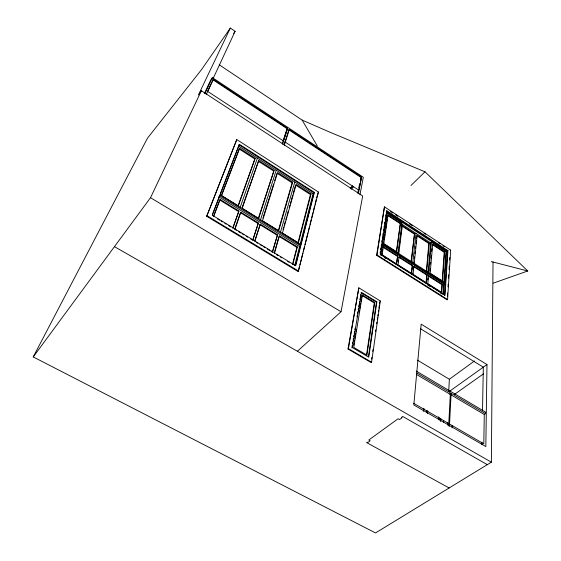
<?xml version="1.0" encoding="UTF-8"?>
<svg xmlns="http://www.w3.org/2000/svg" width="561" height="561" viewBox="0 0 561 561"><rect width="100%" height="100%" fill="white"/><g stroke="black" fill="none" stroke-linecap="round" stroke-linejoin="round"><path stroke-width="0.84" d="M213.082 78.582L235.108 31.318L230.34 28.05L201.623 69.501L147.452 138.23L33.239 356.929L375.519 532.95L491.373 462.173L493.028 262.015M486.983 364.559L485.826 446.556L413.815 404.979L421.178 324.174L486.983 364.559L449.382 391.417M416.248 371.066L485.588 412.139L485.56 413.653L484.276 414.509L483.799 443.828L413.695 403.303M481.913 444.719L481.962 442.103M482.523 410.736L483.316 367.175L420.645 328.851M452.096 427.959L452.229 425.35M448.646 425.939L450.357 393.64L451.107 394.081L449.417 426.388M447.44 425.077L447.58 422.454M448.723 391.073L449.368 379.25L474.48 360.982M443.534 422.377L443.639 420.631M447.376 296.404L447.594 292.94M447.98 286.874L448.141 284.273M448.52 278.214L448.737 274.75M449.066 269.546L449.284 266.082M449.663 260.024L449.824 257.422M447.594 299.518L450.665 250.143L384.453 206.862L376.592 255.325L447.159 299.869L447.594 299.518L376.999 254.946L384.453 206.862M440.301 420.883L440.462 418.289M440.68 421.444L440.841 418.85M438.513 419.411L438.681 416.795M438.898 419.979L439.06 417.363M444.578 295.675L447.538 250.998L447.944 250.648L386.852 210.775L386.199 212.864M447.944 250.648L445.006 295.324L380.267 254.378L386.852 210.775M443.05 294.581L443.765 284.013L444.326 283.543L382.63 244.21L382.09 244.715L443.765 284.013M443.884 282.246L445.974 251.658L446.514 251.188L387.363 212.626L386.845 213.131L401.907 222.941L398.037 252.997M446.514 251.188L443.618 294.111L381.08 254.547L387.363 212.626M442.334 284.343L441.766 292.491L427.833 283.677L428.548 275.57L442.334 284.343L441.914 284.693L441.339 292.842M442.559 281.068L444.6 251.917L432.685 244.161L432.279 244.519L444.193 252.268L442.145 281.426L442.559 281.068L430.196 273.179L432.685 244.161M427.202 412.882L427.335 411.143M427.573 413.45L427.77 410.841M426.57 412.412L426.704 410.687M423.275 411.248L423.485 408.639M423.709 410.94L423.913 408.331M429.999 270.977L430.217 268.417M430.589 264.147L430.736 262.443M431.1 258.172L431.325 255.613M431.69 251.342L431.914 248.782M427.77 279.981L427.917 278.361M428.8 272.625L431.465 242.205L445.974 251.658M427.173 274.694L426.76 275.058L426.03 283.158L426.451 282.8L427.173 274.694L413.899 266.244L413.036 274.315L412.623 274.68L412.791 273.067M427.973 273.34L430.666 242.927L431.465 242.205M426.297 271.664L428.849 243.523L429.256 243.165L417.195 235.318L414.116 264.175M426.633 272.155L429.256 243.165M413.141 269.834L413.401 267.415M413.794 263.691L413.976 261.994M414.341 258.6L414.523 256.903M414.888 253.502L415.07 251.805M415.435 248.411L415.617 246.714M415.982 243.32L416.255 240.774M416.528 238.229L416.795 235.683L428.849 243.523M411.22 273.789L412.097 265.725L412.51 265.36L399.067 256.805L398.661 257.176L412.097 265.725M412.51 265.36L411.634 273.424L398.051 264.827L399.067 256.805M412.791 262.744L415.989 233.369M411.031 261.931L414.537 233.586L402.328 225.641L401.935 226.013L414.137 233.951M411.444 261.566L414.537 233.586M397.665 255.914L396.634 263.929L382.153 254.764L383.338 246.791L397.665 255.914L396.22 264.301M398.591 252.085L398.815 250.353M399.144 247.745L399.369 246.006M399.705 243.397L399.93 241.658M400.259 239.049L400.484 237.31M400.82 234.708L401.038 232.969M401.374 230.361L401.711 227.752M398.773 253.453L402.328 225.641M398.044 261.987L398.254 260.388M396.382 251.3L400.421 223.145L388.044 215.087L383.815 243.586L396.676 251.798L400.421 223.145M371.627 359.11L371.873 357.385M372.735 351.354L372.981 349.629M375.568 331.53L375.814 329.805M376.676 323.774L376.922 322.049M377.294 319.461L377.539 317.736M377.784 316.011L378.03 314.293M378.402 311.706L378.647 309.981M378.892 308.255L379.264 305.668M379.509 303.95L379.755 302.225M371.585 362.189L380.309 300.984L358.83 287.814L347.988 349.026L371.13 362.56L371.585 362.189L348.437 348.64L358.83 287.814M368.43 356.719L376.445 302.169L376.873 301.79L361.48 292.372L361.053 292.758L376.445 302.169M376.873 301.79L368.752 357.21L352.28 347.547L361.48 292.372M366.894 355.099L374.713 302.575L362.378 295.044L361.95 295.43L374.285 302.954L366.438 355.478L366.894 355.099L353.739 347.385L362.378 295.044M381.985 253.551L381.746 255.143L382.153 254.764M382.336 251.16L382.574 249.561M383.408 243.965L383.668 242.24M384.054 239.652L384.313 237.92M384.565 236.195L384.825 234.47M385.084 232.738L385.337 231.013M385.723 228.425L385.982 226.693M386.241 224.968L386.494 223.243M386.753 221.511L387.013 219.786M387.399 217.198L387.658 215.466L400.028 223.516M381.697 247.303L381.957 245.578M380.12 253.046L380.379 251.335M380.638 249.624L380.891 247.92M381.15 246.209L381.41 244.498M381.803 241.931L382.062 240.22M382.322 238.509L382.581 236.805M382.833 235.094L383.093 233.383M383.486 230.816L383.745 229.105M384.005 227.394L384.264 225.69M384.516 223.979L384.776 222.268M385.169 219.702L385.428 217.991M385.688 216.28L385.947 214.575M353.718 345.19L353.998 343.472M354.286 341.754L354.566 340.043M354.854 338.325L355.134 336.607M355.422 334.896L355.702 333.178M355.99 331.46L356.27 329.749M359.257 311.727L359.538 310.016M359.825 308.298L360.106 306.579M360.393 304.868L360.674 303.15M360.961 301.432L361.242 299.714M361.529 298.003L361.81 296.285M351.971 347.063L352.259 345.345M352.553 343.62L352.841 341.894M353.128 340.169L353.416 338.444M353.703 336.719L353.991 334.994M354.279 333.276L354.566 331.551M354.854 329.826L355.141 328.101M357.02 316.895L357.308 315.17M357.595 313.445L357.883 311.727M358.17 310.002L358.458 308.277M358.745 306.551L359.033 304.826M359.32 303.101L359.608 301.376M359.903 299.658L360.19 297.933M360.478 296.208L360.765 294.483M297.393 351.256L341.039 311.748L362.694 195.985L201.378 90.77L198.37 95.026L230.34 28.05M359.966 194.772L363.304 177.269L212.402 77.635L210.67 80.083L204.583 93.077M358.374 193.734L361.593 177.108L289.287 129.402L288.48 130.362M357.827 192.963L358.479 189.639M358.802 187.977L359.608 183.819M360.414 179.66L360.737 177.998M361.593 177.108L358.724 190.144L285.051 141.989M298.249 271.636L318.417 192.002L236.763 139.577L206.693 216.301L298.249 271.636L299.511 266.58M299.925 264.897L301.187 259.848M301.608 258.158L302.87 253.109M303.284 251.426L304.546 246.37M304.967 244.687L306.229 239.631M306.643 237.948L307.905 232.899M308.326 231.209L309.588 226.16M310.002 224.477L311.264 219.421M311.685 217.738L312.947 212.682M313.361 210.999L314.623 205.95M315.044 204.26L316.306 199.211M316.72 197.528L318.417 192.002M295.444 265.423L313.936 192.823L239.049 144.857L239.456 144.345L314.37 192.353L295.703 265.774L212.346 215.249L239.456 144.345M294.721 265.542L299.574 246.574L300.486 245.627L219.554 195.81M300.065 244.631L313.066 193.762L314.37 192.353M292.8 264.512L297.351 246.903L279.427 235.893L278.978 236.377L296.895 247.373L292.554 264.147M311.032 193.945L298.389 242.892L282.428 233.06L296.159 184.436L311.032 193.945L310.45 194.569L297.779 243.523M283.017 229.512L283.726 226.995M284.203 225.319L285.388 221.125M285.865 219.449L286.573 216.932M287.05 215.256L288.235 211.062M289.181 207.71L289.897 205.193M290.367 203.517L291.082 201.006M291.552 199.323L292.744 195.137M293.214 193.454L295.584 185.074L310.45 194.569M274.441 253.383L279.427 235.893M280.395 232.513L294.777 182.059M274.694 251.37L278.74 237.212M278.34 230.571L292.113 182.851L292.681 182.213L277.583 172.557L262.478 220.768L278.698 230.76L292.681 182.213M272.302 251.875L277.548 234.743L260.29 224.141L254.897 240.339M277.548 234.743L272.513 252.219L271.04 251.328M262.941 218.103L273.635 184.022M274.68 180.691L277.022 173.216L292.113 182.851M260.395 220.2L276.215 170.179M284.231 145.39L289.287 129.402M254.827 241.503L260.29 224.141M252.688 239.989L258.383 222.969L240.858 212.198L240.424 212.703L257.941 223.46M252.871 240.318L258.383 222.969M284.175 143.96L284.932 141.561M285.311 141.183L288.88 129.879L361.165 177.556M258.369 218.264L274.056 170.306L258.733 160.509L242.205 207.304M282.232 143.665L286.839 129.275M287.639 128.315L283.375 140.888L207.605 91.366L212.977 79.816L213.348 79.29L287.639 128.315L282.541 144.289M274.056 170.306L258.691 218.432L242.212 208.278L258.733 160.509M240.858 212.198L234.898 229.428L236.398 230.333M234.743 229.112L240.136 213.524M232.759 227.913L238.916 211.013L220.129 199.471L219.709 199.989L238.488 211.518M232.913 228.222L238.916 211.013M240.08 207.689L257.373 158.125M238.074 205.761L255.15 158.216L239.589 148.265L221.357 195.459M255.15 158.216L238.355 205.908L221.609 195.586L239.589 148.265M213.524 216.251L219.4 200.803M213.643 216.546L220.129 199.471M212.219 214.968L219.961 194.751L300.766 244.526M220.27 193.931L239.049 144.857M206.693 216.301L236.763 139.577M206.252 94.55L213.348 79.29M204.905 93.666L212.402 77.635M33.239 356.929L150.502 197.717L201.378 90.77M233.621 33.45L235.108 31.318M350.169 188.335L352.56 185.845M350.471 188.706L352.89 186.189M351.242 189.204L353.654 186.687M296.895 247.373L297.351 246.903M357.273 192.963L358.479 191.722M410.968 185.495L425 171.799L527.761 270.991L493.21 283.172M382.216 243.846L382.756 243.341L444.389 282.646M383.338 246.791L382.932 247.17L397.251 256.286M376.592 255.325L376.999 254.946M380.533 255.052L381.08 254.547M374.285 302.954L374.713 302.575M379.881 301.362L380.309 300.984M444.193 252.268L444.6 251.917M450.259 250.494L450.665 250.143M428.548 275.57L428.127 275.928L441.914 284.693M347.988 349.026L348.437 348.64M351.831 347.925L352.28 347.547M449.726 394.088L450.357 393.64M450.476 394.53L451.107 394.081M454.438 394.411L483.512 373.843M491.338 261.58L527.761 270.991M425 171.799L329.461 132.003L302.134 120.096L219.225 64.788M449.137 487.979L366.642 442.587L367.231 442.166L367.827 442.496L370.183 440.792L368.787 440.02L398.107 418.765L399.537 419.572L402.069 417.742L401.459 417.391L402.735 416.472L487.313 464.655M114.458 246.658L491.373 462.173M416.36 374.369L484.276 414.509M416.858 373.002L485.56 413.653M417.328 360.106L449.368 379.25M150.502 197.717L341.039 311.748M207.121 215.775L298.718 271.159M217.352 218.79L219.575 220.143M221.055 221.041L222.535 221.939M224.758 223.285L226.244 224.183M228.467 225.529L230.69 226.875M238.642 231.693L240.886 233.053M242.387 233.965L243.888 234.87M246.132 236.23L247.625 237.142M250.627 238.958L252.12 239.863M256.3 242.394L257.772 243.285M259.981 244.624L262.197 245.97M263.67 246.861L265.143 247.752M267.359 249.091L269.568 250.43M276.643 254.722L278.109 255.613M280.318 256.945L281.783 257.836M287.66 261.398L289.125 262.289M259.848 224.631L277.099 235.227M218.706 196.848L299.574 246.574M384.271 257.548L385.744 258.474M427.664 284.981L429.873 286.376M440.168 292.884L441.64 293.817M413.036 274.315L426.451 282.8M432.545 287.281L434.011 288.207M436.942 290.065L438.407 290.991M413.485 266.608L426.76 275.058M239.049 148.946L254.603 158.882M258.179 161.175L273.502 170.958M431.963 274.932L433.415 275.858M238.972 146.351L313.066 193.762M401.122 223.685L430.666 242.927M390.61 211.518L392.791 212.942M395.701 214.849L397.882 216.273M409.523 223.874L412.433 225.774M424.074 233.383L425.526 234.33M438.618 242.885L440.076 243.839M442.987 245.739L444.438 246.693M386.459 211.153L447.538 250.998M212.977 79.816L287.239 128.792M302.134 120.096L317.26 145.902"/></g></svg>
